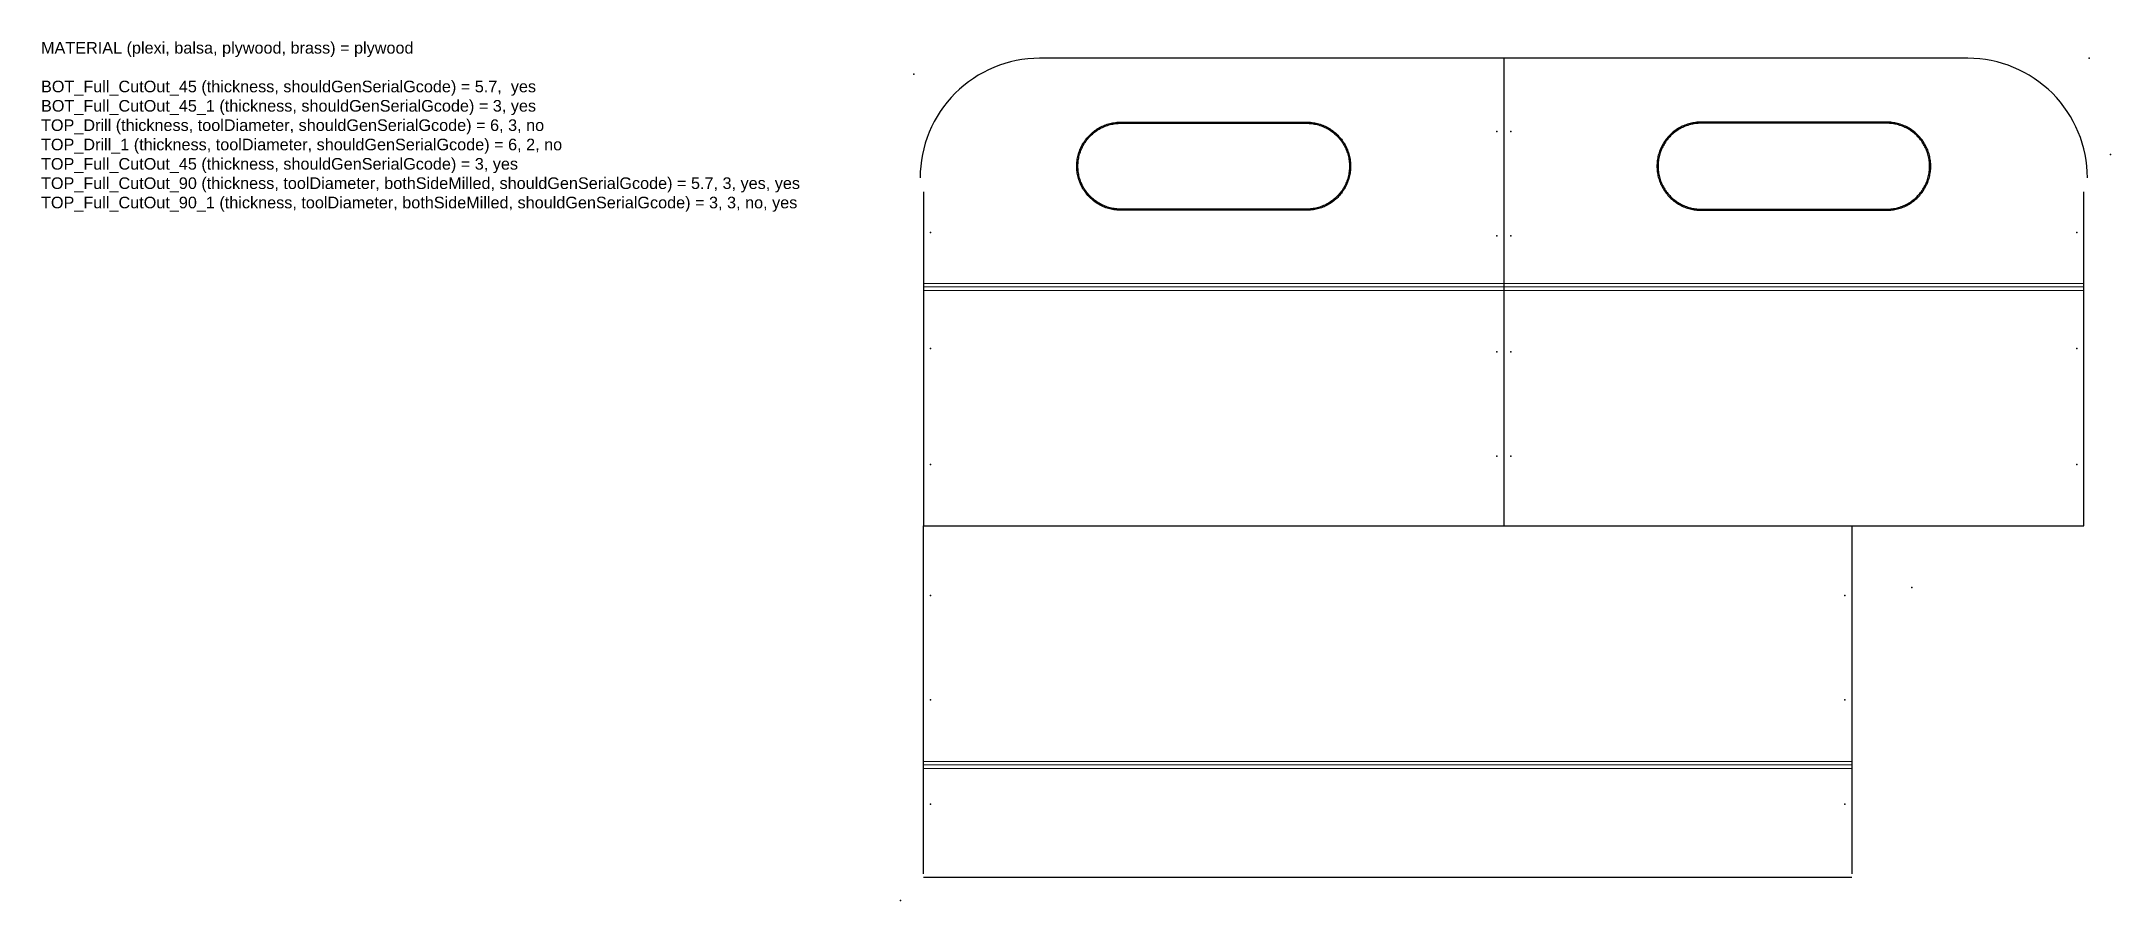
# Model space of a CAD drawing. Header units: millimetres. Extents: x 385 to 1277, y 83 to 453.
import ezdxf

# ---------------------------------------------------------------- set-up
doc = ezdxf.new("R2010")
doc.units = ezdxf.units.MM
for name, color, linetype in [('BOT_Full_CutOut_45', 3, 'Continuous'), ('BOT_Full_CutOut_45_1', 3, 'Continuous'), ('TOP_Drill', 1, 'Continuous'), ('TOP_Drill_1', 1, 'Continuous'), ('TOP_Full_CutOut_45', 5, 'Continuous'), ('TOP_Full_CutOut_90', 7, 'Continuous')]:
    doc.layers.add(name, color=color, linetype=linetype)
doc.layers.add('TOP_Full_CutOut_90_1', color=7, linetype='Continuous', lineweight=18)
doc.styles.get("Standard").update_dxf_attribs({"font": 'txt.shx'})

msp = doc.modelspace()

# ---------------------------------------------------------------- linework, layer by layer
at = {"layer": 'BOT_Full_CutOut_45'}
for points in [[(1015.518724, 446.018049), (1015.518724, 244.518049), (1265.518724, 244.518049), (1265.518724, 388.518049)], [(765.518724, 388.518049), (765.518724, 244.518049), (1015.518724, 244.518049)], [(765.518724, 94.518049), (765.518724, 244.518049)], [(1165.518724, 244.518049), (1165.518724, 94.518049)]]:
    msp.add_lwpolyline(points, dxfattribs=at)
at = {"layer": 'BOT_Full_CutOut_45_1'}
for points in [[(849.937632, 381.027363), (849.357112, 381.054739), (848.777739, 381.100337), (848.200083, 381.164111), (847.624716, 381.245997), (847.052205, 381.345916), (846.483115, 381.463769), (845.918008, 381.59944), (845.357441, 381.752793), (844.801968, 381.923679), (844.252136, 382.111929), (843.708489, 382.317356), (843.171562, 382.539758), (842.641887, 382.778916), (842.119985, 383.034593), (841.606371, 383.306537), (841.101553, 383.59448), (840.606028, 383.898138), (840.120286, 384.217211), (839.644806, 384.551384), (839.180057, 384.900327), (838.726499, 385.263696), (838.284577, 385.641132), (837.85473, 386.032264), (837.43738, 386.436704), (837.03294, 386.854054), (836.641808, 387.283901), (836.264372, 387.725822), (835.901003, 388.179381), (835.55206, 388.64413), (835.217887, 389.11961), (834.898814, 389.605352), (834.595156, 390.100876), (834.307213, 390.605694), (834.035268, 391.119308), (833.779591, 391.64121), (833.540433, 392.170886), (833.318031, 392.707812), (833.112604, 393.251459), (832.924354, 393.801291), (832.753468, 394.356764), (832.600115, 394.917331), (832.464444, 395.482439), (832.346591, 396.051529), (832.246672, 396.62404), (832.164785, 397.199407), (832.101012, 397.777062), (832.055414, 398.356435), (832.028037, 398.936955), (832.018909, 399.518048), (832.028037, 400.099142), (832.055414, 400.679661), (832.101012, 401.259035), (832.164785, 401.83669), (832.246672, 402.412057), (832.346591, 402.984568), (832.464444, 403.553658), (832.600114, 404.118765), (832.753468, 404.679332), (832.924354, 405.234806), (833.112603, 405.784637), (833.318031, 406.328285), (833.540433, 406.865211), (833.77959, 407.394887), (834.035268, 407.916789), (834.307212, 408.430402), (834.595155, 408.935221), (834.898813, 409.430745), (835.217886, 409.916487), (835.552059, 410.391967), (835.901002, 410.856716), (836.264371, 411.310275), (836.641807, 411.752196), (837.032939, 412.182044), (837.437379, 412.599393), (837.854729, 413.003834), (838.284576, 413.394965), (838.726498, 413.772401), (839.180056, 414.13577), (839.644805, 414.484714), (840.120285, 414.818886), (840.606027, 415.137959), (841.101551, 415.441617), (841.60637, 415.72956), (842.119983, 416.001505), (842.641885, 416.257182), (843.171561, 416.49634), (843.708487, 416.718742), (844.252135, 416.924169), (844.801966, 417.112419), (845.35744, 417.283304), (845.918007, 417.436658), (846.483114, 417.572329), (847.052204, 417.690181), (847.624715, 417.790101), (848.200082, 417.871987), (848.777737, 417.935761), (849.357111, 417.981359), (849.93763, 418.008735), (850.530505, 418.018049), (930.506942, 418.018049), (931.099817, 418.008735), (931.680337, 417.981359), (932.25971, 417.935761), (932.837365, 417.871987), (933.412732, 417.790101), (933.985243, 417.690181), (934.554333, 417.572329), (935.119441, 417.436658), (935.680008, 417.283304), (936.235481, 417.112419), (936.785313, 416.924169), (937.32896, 416.718742), (937.865886, 416.49634), (938.395562, 416.257182), (938.917464, 416.001505), (939.431078, 415.72956), (939.935896, 415.441617), (940.43142, 415.137959), (940.917162, 414.818886), (941.392642, 414.484714), (941.857391, 414.13577), (942.31095, 413.772401), (942.752871, 413.394965), (943.182719, 413.003834), (943.600069, 412.599393), (944.004509, 412.182044), (944.39564, 411.752196), (944.773076, 411.310275), (945.136445, 410.856716), (945.485389, 410.391967), (945.819561, 409.916487), (946.138634, 409.430745), (946.442292, 408.935221), (946.730235, 408.430402), (947.00218, 407.916789), (947.257857, 407.394887), (947.497015, 406.865211), (947.719417, 406.328285), (947.924844, 405.784637), (948.113093, 405.234806), (948.283979, 404.679332), (948.437333, 404.118765), (948.573003, 403.553658), (948.690856, 402.984568), (948.790775, 402.412057), (948.872662, 401.83669), (948.936436, 401.259035), (948.982033, 400.679661), (949.00941, 400.099142), (949.018539, 399.518048), (949.00941, 398.936955), (948.982033, 398.356435), (948.936436, 397.777062), (948.872662, 397.199407), (948.790775, 396.62404), (948.690856, 396.051529), (948.573003, 395.482439), (948.437333, 394.917331), (948.283979, 394.356764), (948.113093, 393.801291), (947.924843, 393.251459), (947.719416, 392.707812), (947.497014, 392.170886), (947.257856, 391.64121), (947.002179, 391.119308), (946.730235, 390.605694), (946.442291, 390.100876), (946.138634, 389.605352), (945.819561, 389.11961), (945.485388, 388.64413), (945.136445, 388.179381), (944.773075, 387.725822), (944.395639, 387.283901), (944.004508, 386.854054), (943.600068, 386.436704), (943.182718, 386.032264), (942.75287, 385.641132), (942.310949, 385.263696), (941.85739, 384.900327), (941.392641, 384.551384), (940.917161, 384.217211), (940.431419, 383.898138), (939.935895, 383.59448), (939.431076, 383.306537), (938.917463, 383.034593), (938.395561, 382.778916), (937.865885, 382.539758), (937.328959, 382.317356), (936.785311, 382.111929), (936.23548, 381.923679), (935.680006, 381.752793), (935.119439, 381.59944), (934.554332, 381.463769), (933.985242, 381.345916), (933.412731, 381.245997), (932.837364, 381.164111), (932.259709, 381.100337), (931.680335, 381.054739), (931.099816, 381.027363), (930.506941, 381.018049), (850.530506, 381.018049)], [(1181.099816, 381.027363), (1181.680336, 381.05474), (1182.259709, 381.100337), (1182.837364, 381.164111), (1183.412731, 381.245998), (1183.985242, 381.345917), (1184.554332, 381.46377), (1185.11944, 381.59944), (1185.680007, 381.752794), (1186.23548, 381.92368), (1186.785312, 382.111929), (1187.328959, 382.317356), (1187.865885, 382.539758), (1188.395561, 382.778916), (1188.917463, 383.034593), (1189.431077, 383.306537), (1189.935895, 383.594481), (1190.43142, 383.898138), (1190.917162, 384.217211), (1191.392642, 384.551384), (1191.85739, 384.900327), (1192.310949, 385.263696), (1192.75287, 385.641133), (1193.182718, 386.032264), (1193.600068, 386.436704), (1194.004508, 386.854054), (1194.395639, 387.283902), (1194.773076, 387.725823), (1195.136445, 388.179382), (1195.485388, 388.64413), (1195.819561, 389.11961), (1196.138634, 389.605352), (1196.442292, 390.100877), (1196.730235, 390.605695), (1197.002179, 391.119308), (1197.257857, 391.641211), (1197.497014, 392.170886), (1197.719417, 392.707813), (1197.924844, 393.25146), (1198.113093, 393.801291), (1198.283979, 394.356765), (1198.437333, 394.917332), (1198.573003, 395.482439), (1198.690856, 396.051529), (1198.790775, 396.62404), (1198.872662, 397.199407), (1198.936436, 397.777062), (1198.982034, 398.356436), (1199.00941, 398.936956), (1199.018539, 399.518049), (1199.00941, 400.099142), (1198.982034, 400.679662), (1198.936436, 401.259035), (1198.872662, 401.83669), (1198.790776, 402.412057), (1198.690856, 402.984568), (1198.573004, 403.553658), (1198.437333, 404.118766), (1198.28398, 404.679333), (1198.113094, 405.234806), (1197.924844, 405.784638), (1197.719417, 406.328285), (1197.497015, 406.865211), (1197.257857, 407.394887), (1197.00218, 407.916789), (1196.730236, 408.430403), (1196.442292, 408.935221), (1196.138635, 409.430746), (1195.819562, 409.916488), (1195.485389, 410.391967), (1195.136446, 410.856716), (1194.773077, 411.310275), (1194.39564, 411.752196), (1194.004509, 412.182044), (1193.600069, 412.599394), (1193.182719, 413.003834), (1192.752871, 413.394965), (1192.31095, 413.772402), (1191.857391, 414.135771), (1191.392643, 414.484714), (1190.917163, 414.818887), (1190.431421, 415.13796), (1189.935896, 415.441618), (1189.431078, 415.729561), (1188.917464, 416.001505), (1188.395562, 416.257182), (1187.865887, 416.49634), (1187.32896, 416.718742), (1186.785313, 416.924169), (1186.235481, 417.112419), (1185.680008, 417.283305), (1185.119441, 417.436659), (1184.554334, 417.572329), (1183.985244, 417.690182), (1183.412733, 417.790101), (1182.837366, 417.871988), (1182.25971, 417.935762), (1181.680337, 417.981359), (1181.099817, 418.008736), (1180.506943, 418.018049), (1100.530505, 418.018049), (1099.937631, 418.008736), (1099.357111, 417.981359), (1098.777738, 417.935762), (1098.200082, 417.871988), (1097.624715, 417.790101), (1097.052204, 417.690182), (1096.483114, 417.572329), (1095.918007, 417.436659), (1095.35744, 417.283305), (1094.801967, 417.112419), (1094.252135, 416.924169), (1093.708488, 416.718742), (1093.171561, 416.49634), (1092.641886, 416.257182), (1092.119984, 416.001505), (1091.60637, 415.729561), (1091.101552, 415.441618), (1090.606027, 415.13796), (1090.120285, 414.818887), (1089.644805, 414.484714), (1089.180057, 414.135771), (1088.726498, 413.772402), (1088.284577, 413.394965), (1087.854729, 413.003834), (1087.437379, 412.599394), (1087.032939, 412.182044), (1086.641808, 411.752196), (1086.264371, 411.310275), (1085.901002, 410.856716), (1085.552059, 410.391967), (1085.217886, 409.916488), (1084.898813, 409.430746), (1084.595156, 408.935221), (1084.307212, 408.430403), (1084.035268, 407.916789), (1083.779591, 407.394887), (1083.540433, 406.865211), (1083.318031, 406.328285), (1083.112604, 405.784638), (1082.924354, 405.234806), (1082.753468, 404.679333), (1082.600115, 404.118766), (1082.464444, 403.553658), (1082.346592, 402.984568), (1082.246672, 402.412057), (1082.164786, 401.83669), (1082.101012, 401.259035), (1082.055414, 400.679662), (1082.028038, 400.099142), (1082.018909, 399.518049), (1082.028038, 398.936956), (1082.055414, 398.356436), (1082.101012, 397.777062), (1082.164786, 397.199407), (1082.246673, 396.62404), (1082.346592, 396.051529), (1082.464445, 395.482439), (1082.600115, 394.917332), (1082.753469, 394.356765), (1082.924355, 393.801291), (1083.112604, 393.25146), (1083.318031, 392.707813), (1083.540434, 392.170886), (1083.779591, 391.641211), (1084.035269, 391.119308), (1084.307213, 390.605695), (1084.595156, 390.100877), (1084.898814, 389.605352), (1085.217887, 389.11961), (1085.55206, 388.64413), (1085.901003, 388.179382), (1086.264372, 387.725823), (1086.641809, 387.283902), (1087.03294, 386.854054), (1087.43738, 386.436704), (1087.85473, 386.032264), (1088.284578, 385.641133), (1088.726499, 385.263696), (1089.180058, 384.900327), (1089.644807, 384.551384), (1090.120286, 384.217211), (1090.606028, 383.898138), (1091.101553, 383.594481), (1091.606371, 383.306537), (1092.119985, 383.034593), (1092.641887, 382.778916), (1093.171563, 382.539758), (1093.708489, 382.317356), (1094.252136, 382.111929), (1094.801968, 381.92368), (1095.357441, 381.752794), (1095.918008, 381.59944), (1096.483116, 381.46377), (1097.052206, 381.345917), (1097.624717, 381.245998), (1098.200084, 381.164111), (1098.777739, 381.100337), (1099.357112, 381.05474), (1099.937632, 381.027363), (1100.530507, 381.018049), (1180.506941, 381.018049)]]:
    msp.add_lwpolyline(points, close=True, dxfattribs=at)
at = {"layer": 'TOP_Drill'}
for p in [(1267.721843, 446.018049), (761.311513, 439.128284), (1277.018724, 404.518049), (1191.406314, 218.021239), (755.518724, 83.018049)]:
    msp.add_point(p, dxfattribs=at)
at = {"layer": 'TOP_Drill_1'}
for p in [(1012.518724, 414.518049), (1018.518724, 414.518049), (768.518724, 371.018049), (1012.518724, 369.518049), (1018.518724, 369.518049), (1262.518724, 371.018049), (768.518724, 321.018049), (1262.518724, 321.018049), (1012.518724, 319.518049), (1018.518724, 319.518049), (768.518724, 271.018049), (1012.518724, 274.518049), (1018.518724, 274.518049), (1262.518724, 271.018049), (768.518724, 214.518049), (1162.518724, 214.518049), (768.518724, 169.518049), (1162.518724, 169.518049), (768.518724, 124.518049), (1162.518724, 124.518049)]:
    msp.add_point(p, dxfattribs=at)
at = {"layer": 'TOP_Full_CutOut_45'}
for points in [[(849.921925, 380.527548), (849.325713, 380.555664), (848.730679, 380.602494), (848.137409, 380.667992), (847.546489, 380.752092), (846.958503, 380.854712), (846.37403, 380.975751), (845.793648, 381.115088), (845.217928, 381.272587), (844.64744, 381.448092), (844.082746, 381.64143), (843.524404, 381.85241), (842.972964, 382.080824), (842.428971, 382.326446), (841.892961, 382.589034), (841.365464, 382.86833), (840.847001, 383.164056), (840.338082, 383.475922), (839.83921, 383.80362), (839.350877, 384.146825), (838.873566, 384.505201), (838.407747, 384.878392), (837.953881, 385.266031), (837.512414, 385.667734), (837.083783, 386.083107), (836.66841, 386.511738), (836.266707, 386.953204), (835.879068, 387.407071), (835.505877, 387.87289), (835.147501, 388.350201), (834.804295, 388.838533), (834.476598, 389.337405), (834.164732, 389.846324), (833.869005, 390.364788), (833.58971, 390.892285), (833.327122, 391.428294), (833.081499, 391.972287), (832.853085, 392.523727), (832.642105, 393.08207), (832.448767, 393.646763), (832.273262, 394.217252), (832.115763, 394.792971), (831.976426, 395.373354), (831.855387, 395.957826), (831.752767, 396.545813), (831.668667, 397.136732), (831.603169, 397.730002), (831.556339, 398.325036), (831.528222, 398.921248), (831.518847, 399.518048), (831.528222, 400.114849), (831.556339, 400.711061), (831.603169, 401.306095), (831.668667, 401.899364), (831.752767, 402.490284), (831.855387, 403.07827), (831.976425, 403.662743), (832.115763, 404.243126), (832.273262, 404.818845), (832.448767, 405.389333), (832.642105, 405.954027), (832.853085, 406.51237), (833.081499, 407.06381), (833.327121, 407.607803), (833.589709, 408.143812), (833.869005, 408.671309), (834.164731, 409.189773), (834.476597, 409.698692), (834.804295, 410.197564), (835.1475, 410.685896), (835.505876, 411.163207), (835.879067, 411.629026), (836.266706, 412.082893), (836.668409, 412.524359), (837.083782, 412.95299), (837.512413, 413.368363), (837.95388, 413.770067), (838.407746, 414.157705), (838.873565, 414.530897), (839.350876, 414.889272), (839.839209, 415.232478), (840.33808, 415.560175), (840.846999, 415.872041), (841.365463, 416.167768), (841.89296, 416.447063), (842.428969, 416.709651), (842.972963, 416.955274), (843.524402, 417.183688), (844.082745, 417.394668), (844.647439, 417.588005), (845.217927, 417.763511), (845.793646, 417.92101), (846.374029, 418.060347), (846.958502, 418.181386), (847.546488, 418.284006), (848.137408, 418.368106), (848.730677, 418.433604), (849.325712, 418.480434), (849.921923, 418.50855), (850.526578, 418.518049), (930.51087, 418.518049), (931.115524, 418.50855), (931.711736, 418.480434), (932.30677, 418.433604), (932.90004, 418.368106), (933.490959, 418.284006), (934.078946, 418.181386), (934.663418, 418.060347), (935.243801, 417.92101), (935.81952, 417.763511), (936.390009, 417.588005), (936.954703, 417.394668), (937.513045, 417.183688), (938.064485, 416.955274), (938.608478, 416.709651), (939.144487, 416.447063), (939.671984, 416.167768), (940.190448, 415.872041), (940.699367, 415.560175), (941.198239, 415.232478), (941.686571, 414.889272), (942.163882, 414.530897), (942.629701, 414.157705), (943.083568, 413.770067), (943.525034, 413.368363), (943.953666, 412.95299), (944.369038, 412.524359), (944.770742, 412.082893), (945.15838, 411.629026), (945.531572, 411.163207), (945.889947, 410.685896), (946.233153, 410.197564), (946.56085, 409.698692), (946.872716, 409.189773), (947.168443, 408.671309), (947.447738, 408.143812), (947.710326, 407.607803), (947.955949, 407.06381), (948.184362, 406.51237), (948.395342, 405.954027), (948.58868, 405.389333), (948.764185, 404.818845), (948.921684, 404.243126), (949.061022, 403.662743), (949.18206, 403.07827), (949.28468, 402.490284), (949.368781, 401.899364), (949.434278, 401.306095), (949.481108, 400.711061), (949.509225, 400.114849), (949.5186, 399.518048), (949.509225, 398.921248), (949.481108, 398.325036), (949.434278, 397.730002), (949.368781, 397.136732), (949.28468, 396.545813), (949.18206, 395.957826), (949.061022, 395.373354), (948.921684, 394.792971), (948.764185, 394.217252), (948.58868, 393.646763), (948.395342, 393.08207), (948.184362, 392.523727), (947.955948, 391.972287), (947.710326, 391.428294), (947.447737, 390.892285), (947.168442, 390.364788), (946.872716, 389.846324), (946.56085, 389.337405), (946.233152, 388.838533), (945.889946, 388.350201), (945.531571, 387.87289), (945.15838, 387.407071), (944.770741, 386.953204), (944.369037, 386.511738), (943.953665, 386.083107), (943.525033, 385.667734), (943.083567, 385.266031), (942.6297, 384.878392), (942.163881, 384.505201), (941.68657, 384.146825), (941.198238, 383.80362), (940.699366, 383.475922), (940.190447, 383.164056), (939.671983, 382.86833), (939.144486, 382.589034), (938.608477, 382.326446), (938.064483, 382.080824), (937.513044, 381.85241), (936.954701, 381.64143), (936.390007, 381.448092), (935.819519, 381.272587), (935.2438, 381.115088), (934.663417, 380.975751), (934.078944, 380.854712), (933.490958, 380.752092), (932.900038, 380.667992), (932.306769, 380.602494), (931.711734, 380.555664), (931.115523, 380.527548), (930.510868, 380.518049), (850.526579, 380.518049)], [(1181.099816, 381.027363), (1181.680336, 381.05474), (1182.259709, 381.100337), (1182.837364, 381.164111), (1183.412731, 381.245998), (1183.985242, 381.345917), (1184.554332, 381.46377), (1185.11944, 381.59944), (1185.680007, 381.752794), (1186.23548, 381.92368), (1186.785312, 382.111929), (1187.328959, 382.317356), (1187.865885, 382.539758), (1188.395561, 382.778916), (1188.917463, 383.034593), (1189.431077, 383.306537), (1189.935895, 383.594481), (1190.43142, 383.898138), (1190.917162, 384.217211), (1191.392642, 384.551384), (1191.85739, 384.900327), (1192.310949, 385.263696), (1192.75287, 385.641133), (1193.182718, 386.032264), (1193.600068, 386.436704), (1194.004508, 386.854054), (1194.395639, 387.283902), (1194.773076, 387.725823), (1195.136445, 388.179382), (1195.485388, 388.64413), (1195.819561, 389.11961), (1196.138634, 389.605352), (1196.442292, 390.100877), (1196.730235, 390.605695), (1197.002179, 391.119308), (1197.257857, 391.641211), (1197.497014, 392.170886), (1197.719417, 392.707813), (1197.924844, 393.25146), (1198.113093, 393.801291), (1198.283979, 394.356765), (1198.437333, 394.917332), (1198.573003, 395.482439), (1198.690856, 396.051529), (1198.790775, 396.62404), (1198.872662, 397.199407), (1198.936436, 397.777062), (1198.982034, 398.356436), (1199.00941, 398.936956), (1199.018539, 399.518049), (1199.00941, 400.099142), (1198.982034, 400.679662), (1198.936436, 401.259035), (1198.872662, 401.83669), (1198.790776, 402.412057), (1198.690856, 402.984568), (1198.573004, 403.553658), (1198.437333, 404.118766), (1198.28398, 404.679333), (1198.113094, 405.234806), (1197.924844, 405.784638), (1197.719417, 406.328285), (1197.497015, 406.865211), (1197.257857, 407.394887), (1197.00218, 407.916789), (1196.730236, 408.430403), (1196.442292, 408.935221), (1196.138635, 409.430746), (1195.819562, 409.916488), (1195.485389, 410.391967), (1195.136446, 410.856716), (1194.773077, 411.310275), (1194.39564, 411.752196), (1194.004509, 412.182044), (1193.600069, 412.599394), (1193.182719, 413.003834), (1192.752871, 413.394965), (1192.31095, 413.772402), (1191.857391, 414.135771), (1191.392643, 414.484714), (1190.917163, 414.818887), (1190.431421, 415.13796), (1189.935896, 415.441618), (1189.431078, 415.729561), (1188.917464, 416.001505), (1188.395562, 416.257182), (1187.865887, 416.49634), (1187.32896, 416.718742), (1186.785313, 416.924169), (1186.235481, 417.112419), (1185.680008, 417.283305), (1185.119441, 417.436659), (1184.554334, 417.572329), (1183.985244, 417.690182), (1183.412733, 417.790101), (1182.837366, 417.871988), (1182.25971, 417.935762), (1181.680337, 417.981359), (1181.099817, 418.008736), (1180.506943, 418.018049), (1100.530505, 418.018049), (1099.937631, 418.008736), (1099.357111, 417.981359), (1098.777738, 417.935762), (1098.200082, 417.871988), (1097.624715, 417.790101), (1097.052204, 417.690182), (1096.483114, 417.572329), (1095.918007, 417.436659), (1095.35744, 417.283305), (1094.801967, 417.112419), (1094.252135, 416.924169), (1093.708488, 416.718742), (1093.171561, 416.49634), (1092.641886, 416.257182), (1092.119984, 416.001505), (1091.60637, 415.729561), (1091.101552, 415.441618), (1090.606027, 415.13796), (1090.120285, 414.818887), (1089.644805, 414.484714), (1089.180057, 414.135771), (1088.726498, 413.772402), (1088.284577, 413.394965), (1087.854729, 413.003834), (1087.437379, 412.599394), (1087.032939, 412.182044), (1086.641808, 411.752196), (1086.264371, 411.310275), (1085.901002, 410.856716), (1085.552059, 410.391967), (1085.217886, 409.916488), (1084.898813, 409.430746), (1084.595156, 408.935221), (1084.307212, 408.430403), (1084.035268, 407.916789), (1083.779591, 407.394887), (1083.540433, 406.865211), (1083.318031, 406.328285), (1083.112604, 405.784638), (1082.924354, 405.234806), (1082.753468, 404.679333), (1082.600115, 404.118766), (1082.464444, 403.553658), (1082.346592, 402.984568), (1082.246672, 402.412057), (1082.164786, 401.83669), (1082.101012, 401.259035), (1082.055414, 400.679662), (1082.028038, 400.099142), (1082.018909, 399.518049), (1082.028038, 398.936956), (1082.055414, 398.356436), (1082.101012, 397.777062), (1082.164786, 397.199407), (1082.246673, 396.62404), (1082.346592, 396.051529), (1082.464445, 395.482439), (1082.600115, 394.917332), (1082.753469, 394.356765), (1082.924355, 393.801291), (1083.112604, 393.25146), (1083.318031, 392.707813), (1083.540434, 392.170886), (1083.779591, 391.641211), (1084.035269, 391.119308), (1084.307213, 390.605695), (1084.595156, 390.100877), (1084.898814, 389.605352), (1085.217887, 389.11961), (1085.55206, 388.64413), (1085.901003, 388.179382), (1086.264372, 387.725823), (1086.641809, 387.283902), (1087.03294, 386.854054), (1087.43738, 386.436704), (1087.85473, 386.032264), (1088.284578, 385.641133), (1088.726499, 385.263696), (1089.180058, 384.900327), (1089.644807, 384.551384), (1090.120286, 384.217211), (1090.606028, 383.898138), (1091.101553, 383.594481), (1091.606371, 383.306537), (1092.119985, 383.034593), (1092.641887, 382.778916), (1093.171563, 382.539758), (1093.708489, 382.317356), (1094.252136, 382.111929), (1094.801968, 381.92368), (1095.357441, 381.752794), (1095.918008, 381.59944), (1096.483116, 381.46377), (1097.052206, 381.345917), (1097.624717, 381.245998), (1098.200084, 381.164111), (1098.777739, 381.100337), (1099.357112, 381.05474), (1099.937632, 381.027363), (1100.530507, 381.018049), (1180.506941, 381.018049)]]:
    msp.add_lwpolyline(points, close=True, dxfattribs=at)
at = {"layer": 'TOP_Full_CutOut_90'}
msp.add_lwpolyline([(1267.018724, 394.518049, 0.414214), (1215.518724, 446.018049), (1015.518724, 446.018049), (815.518724, 446.018049, 0.414214), (764.018724, 394.518049)], format="xyb", dxfattribs=at)
for points in [[(849.937632, 381.027363), (849.357112, 381.054739), (848.777739, 381.100337), (848.200083, 381.164111), (847.624716, 381.245997), (847.052205, 381.345916), (846.483115, 381.463769), (845.918008, 381.59944), (845.357441, 381.752793), (844.801968, 381.923679), (844.252136, 382.111929), (843.708489, 382.317356), (843.171562, 382.539758), (842.641887, 382.778916), (842.119985, 383.034593), (841.606371, 383.306537), (841.101553, 383.59448), (840.606028, 383.898138), (840.120286, 384.217211), (839.644806, 384.551384), (839.180057, 384.900327), (838.726499, 385.263696), (838.284577, 385.641132), (837.85473, 386.032264), (837.43738, 386.436704), (837.03294, 386.854054), (836.641808, 387.283901), (836.264372, 387.725822), (835.901003, 388.179381), (835.55206, 388.64413), (835.217887, 389.11961), (834.898814, 389.605352), (834.595156, 390.100876), (834.307213, 390.605694), (834.035268, 391.119308), (833.779591, 391.64121), (833.540433, 392.170886), (833.318031, 392.707812), (833.112604, 393.251459), (832.924354, 393.801291), (832.753468, 394.356764), (832.600115, 394.917331), (832.464444, 395.482439), (832.346591, 396.051529), (832.246672, 396.62404), (832.164785, 397.199407), (832.101012, 397.777062), (832.055414, 398.356435), (832.028037, 398.936955), (832.018909, 399.518048), (832.028037, 400.099142), (832.055414, 400.679661), (832.101012, 401.259035), (832.164785, 401.83669), (832.246672, 402.412057), (832.346591, 402.984568), (832.464444, 403.553658), (832.600114, 404.118765), (832.753468, 404.679332), (832.924354, 405.234806), (833.112603, 405.784637), (833.318031, 406.328285), (833.540433, 406.865211), (833.77959, 407.394887), (834.035268, 407.916789), (834.307212, 408.430402), (834.595155, 408.935221), (834.898813, 409.430745), (835.217886, 409.916487), (835.552059, 410.391967), (835.901002, 410.856716), (836.264371, 411.310275), (836.641807, 411.752196), (837.032939, 412.182044), (837.437379, 412.599393), (837.854729, 413.003834), (838.284576, 413.394965), (838.726498, 413.772401), (839.180056, 414.13577), (839.644805, 414.484714), (840.120285, 414.818886), (840.606027, 415.137959), (841.101551, 415.441617), (841.60637, 415.72956), (842.119983, 416.001505), (842.641885, 416.257182), (843.171561, 416.49634), (843.708487, 416.718742), (844.252135, 416.924169), (844.801966, 417.112419), (845.35744, 417.283304), (845.918007, 417.436658), (846.483114, 417.572329), (847.052204, 417.690181), (847.624715, 417.790101), (848.200082, 417.871987), (848.777737, 417.935761), (849.357111, 417.981359), (849.93763, 418.008735), (850.530505, 418.018049), (930.506942, 418.018049), (931.099817, 418.008735), (931.680337, 417.981359), (932.25971, 417.935761), (932.837365, 417.871987), (933.412732, 417.790101), (933.985243, 417.690181), (934.554333, 417.572329), (935.119441, 417.436658), (935.680008, 417.283304), (936.235481, 417.112419), (936.785313, 416.924169), (937.32896, 416.718742), (937.865886, 416.49634), (938.395562, 416.257182), (938.917464, 416.001505), (939.431078, 415.72956), (939.935896, 415.441617), (940.43142, 415.137959), (940.917162, 414.818886), (941.392642, 414.484714), (941.857391, 414.13577), (942.31095, 413.772401), (942.752871, 413.394965), (943.182719, 413.003834), (943.600069, 412.599393), (944.004509, 412.182044), (944.39564, 411.752196), (944.773076, 411.310275), (945.136445, 410.856716), (945.485389, 410.391967), (945.819561, 409.916487), (946.138634, 409.430745), (946.442292, 408.935221), (946.730235, 408.430402), (947.00218, 407.916789), (947.257857, 407.394887), (947.497015, 406.865211), (947.719417, 406.328285), (947.924844, 405.784637), (948.113093, 405.234806), (948.283979, 404.679332), (948.437333, 404.118765), (948.573003, 403.553658), (948.690856, 402.984568), (948.790775, 402.412057), (948.872662, 401.83669), (948.936436, 401.259035), (948.982033, 400.679661), (949.00941, 400.099142), (949.018539, 399.518048), (949.00941, 398.936955), (948.982033, 398.356435), (948.936436, 397.777062), (948.872662, 397.199407), (948.790775, 396.62404), (948.690856, 396.051529), (948.573003, 395.482439), (948.437333, 394.917331), (948.283979, 394.356764), (948.113093, 393.801291), (947.924843, 393.251459), (947.719416, 392.707812), (947.497014, 392.170886), (947.257856, 391.64121), (947.002179, 391.119308), (946.730235, 390.605694), (946.442291, 390.100876), (946.138634, 389.605352), (945.819561, 389.11961), (945.485388, 388.64413), (945.136445, 388.179381), (944.773075, 387.725822), (944.395639, 387.283901), (944.004508, 386.854054), (943.600068, 386.436704), (943.182718, 386.032264), (942.75287, 385.641132), (942.310949, 385.263696), (941.85739, 384.900327), (941.392641, 384.551384), (940.917161, 384.217211), (940.431419, 383.898138), (939.935895, 383.59448), (939.431076, 383.306537), (938.917463, 383.034593), (938.395561, 382.778916), (937.865885, 382.539758), (937.328959, 382.317356), (936.785311, 382.111929), (936.23548, 381.923679), (935.680006, 381.752793), (935.119439, 381.59944), (934.554332, 381.463769), (933.985242, 381.345916), (933.412731, 381.245997), (932.837364, 381.164111), (932.259709, 381.100337), (931.680335, 381.054739), (931.099816, 381.027363), (930.506941, 381.018049), (850.530506, 381.018049)], [(1181.115523, 380.527548), (1181.711735, 380.555665), (1182.306769, 380.602495), (1182.900039, 380.667992), (1183.490958, 380.752093), (1184.078945, 380.854713), (1184.663417, 380.975751), (1185.2438, 381.115089), (1185.819519, 381.272588), (1186.390008, 381.448093), (1186.954702, 381.64143), (1187.513044, 381.85241), (1188.064484, 382.080824), (1188.608477, 382.326447), (1189.144486, 382.589035), (1189.671983, 382.86833), (1190.190447, 383.164057), (1190.699366, 383.475922), (1191.198238, 383.80362), (1191.68657, 384.146826), (1192.163882, 384.505201), (1192.6297, 384.878392), (1193.083567, 385.266031), (1193.525034, 385.667735), (1193.953665, 386.083107), (1194.369037, 386.511738), (1194.770741, 386.953205), (1195.15838, 387.407071), (1195.531571, 387.87289), (1195.889947, 388.350201), (1196.233152, 388.838534), (1196.56085, 389.337406), (1196.872716, 389.846325), (1197.168442, 390.364788), (1197.447738, 390.892285), (1197.710326, 391.428295), (1197.955948, 391.972288), (1198.184362, 392.523728), (1198.395342, 393.08207), (1198.58868, 393.646764), (1198.764185, 394.217252), (1198.921684, 394.792971), (1199.061022, 395.373354), (1199.18206, 395.957827), (1199.284681, 396.545813), (1199.368781, 397.136733), (1199.434278, 397.730002), (1199.481109, 398.325037), (1199.509225, 398.921248), (1199.518601, 399.518049), (1199.509225, 400.114849), (1199.481109, 400.711061), (1199.434279, 401.306095), (1199.368781, 401.899365), (1199.284681, 402.490284), (1199.182061, 403.078271), (1199.061022, 403.662744), (1198.921685, 404.243126), (1198.764186, 404.818845), (1198.588681, 405.389334), (1198.395343, 405.954028), (1198.184363, 406.51237), (1197.955949, 407.06381), (1197.710327, 407.607803), (1197.447738, 408.143812), (1197.168443, 408.671309), (1196.872717, 409.189773), (1196.560851, 409.698692), (1196.233153, 410.197564), (1195.889947, 410.685896), (1195.531572, 411.163208), (1195.158381, 411.629026), (1194.770742, 412.082893), (1194.369038, 412.52436), (1193.953666, 412.952991), (1193.525035, 413.368363), (1193.083568, 413.770067), (1192.629701, 414.157706), (1192.163883, 414.530897), (1191.686572, 414.889272), (1191.198239, 415.232478), (1190.699367, 415.560176), (1190.190448, 415.872042), (1189.671985, 416.167768), (1189.144488, 416.447063), (1188.608478, 416.709652), (1188.064485, 416.955274), (1187.513045, 417.183688), (1186.954703, 417.394668), (1186.390009, 417.588006), (1185.819521, 417.763511), (1185.243801, 417.92101), (1184.663419, 418.060347), (1184.078946, 418.181386), (1183.49096, 418.284006), (1182.90004, 418.368106), (1182.30677, 418.433604), (1181.711736, 418.480434), (1181.115525, 418.508551), (1180.51087, 418.518049), (1100.526578, 418.518049), (1099.921923, 418.508551), (1099.325712, 418.480434), (1098.730678, 418.433604), (1098.137408, 418.368106), (1097.546488, 418.284006), (1096.958502, 418.181386), (1096.374029, 418.060347), (1095.793647, 417.92101), (1095.217927, 417.763511), (1094.647439, 417.588006), (1094.082745, 417.394668), (1093.524403, 417.183688), (1092.972963, 416.955274), (1092.42897, 416.709652), (1091.89296, 416.447063), (1091.365463, 416.167768), (1090.847, 415.872042), (1090.338081, 415.560176), (1089.839209, 415.232478), (1089.350877, 414.889272), (1088.873565, 414.530897), (1088.407747, 414.157706), (1087.95388, 413.770067), (1087.512413, 413.368363), (1087.083782, 412.952991), (1086.66841, 412.52436), (1086.266706, 412.082893), (1085.879067, 411.629026), (1085.505876, 411.163208), (1085.147501, 410.685896), (1084.804295, 410.197564), (1084.476597, 409.698692), (1084.164731, 409.189773), (1083.869005, 408.671309), (1083.58971, 408.143812), (1083.327121, 407.607803), (1083.081499, 407.06381), (1082.853085, 406.51237), (1082.642105, 405.954028), (1082.448767, 405.389334), (1082.273262, 404.818845), (1082.115763, 404.243126), (1081.976426, 403.662744), (1081.855387, 403.078271), (1081.752767, 402.490284), (1081.668667, 401.899365), (1081.603169, 401.306095), (1081.556339, 400.711061), (1081.528223, 400.114849), (1081.518847, 399.518049), (1081.528223, 398.921248), (1081.556339, 398.325037), (1081.60317, 397.730002), (1081.668667, 397.136733), (1081.752768, 396.545813), (1081.855388, 395.957827), (1081.976426, 395.373354), (1082.115764, 394.792971), (1082.273263, 394.217252), (1082.448768, 393.646764), (1082.642106, 393.08207), (1082.853086, 392.523728), (1083.0815, 391.972288), (1083.327122, 391.428295), (1083.58971, 390.892285), (1083.869006, 390.364788), (1084.164732, 389.846325), (1084.476598, 389.337406), (1084.804296, 388.838534), (1085.147502, 388.350201), (1085.505877, 387.87289), (1085.879068, 387.407071), (1086.266707, 386.953205), (1086.668411, 386.511738), (1087.083783, 386.083107), (1087.512414, 385.667735), (1087.953881, 385.266031), (1088.407748, 384.878392), (1088.873567, 384.505201), (1089.350878, 384.146826), (1089.83921, 383.80362), (1090.338082, 383.475922), (1090.847001, 383.164057), (1091.365465, 382.86833), (1091.892962, 382.589035), (1092.428971, 382.326447), (1092.972964, 382.080824), (1093.524404, 381.85241), (1094.082747, 381.64143), (1094.64744, 381.448093), (1095.217929, 381.272588), (1095.793648, 381.115089), (1096.374031, 380.975751), (1096.958503, 380.854713), (1097.54649, 380.752093), (1098.137409, 380.667992), (1098.730679, 380.602495), (1099.325713, 380.555665), (1099.921925, 380.527548), (1100.52658, 380.518049), (1180.510868, 380.518049)]]:
    msp.add_lwpolyline(points, close=True, dxfattribs=at)
msp.add_lwpolyline([(1165.518724, 93.018049), (765.518724, 93.018049)], dxfattribs=at)
at = {"layer": 'TOP_Full_CutOut_90_1'}
for points in [[(765.518724, 346.018065), (1015.518724, 346.018065), (1265.518724, 346.018065), (1265.518724, 347.518065), (1015.518724, 347.518065), (765.518724, 347.518065), (765.518724, 349.018065), (1015.518724, 349.018065), (1265.518724, 349.018065)], [(765.518724, 140.018033), (1165.518724, 140.018033), (1165.518724, 141.518033), (765.518724, 141.518033), (765.518724, 143.018033), (1165.518724, 143.018033)]]:
    msp.add_lwpolyline(points, dxfattribs=at)

# ---------------------------------------------------------------- texts
at = {"insert": (385.19686, 453.049452), "char_height": 5, "width": 378.90625, "attachment_point": 1}
msp.add_mtext('{\\f@Arial Unicode MS|b0|i0|c238|p34;MATERIAL (plexi, balsa, plywood, brass) = plywood^J^JBOT_Full_CutOut_45 (thickness, shouldGenSerialGcode) = 5.7,  yes^JBOT_Full_CutOut_45_1 (thickness, shouldGenSerialGcode) = 3, yes^JTOP_Drill (thickness, toolDiameter, shouldGenSerialGcode) = 6, 3, no^JTOP_Drill_1 (thickness, toolDiameter, shouldGenSerialGcode) = 6, 2, no^JTOP_Full_CutOut_45 (thickness, shouldGenSerialGcode) = 3, yes^JTOP_Full_CutOut_90 (thickness, toolDiameter, bothSideMilled, shouldGenSerialGcode) = 5.7, 3, yes, yes^JTOP_Full_CutOut_90_1 (thickness, toolDiameter, bothSideMilled, shouldGenSerialGcode) = 3, 3, no, yes}', dxfattribs=at)

doc.saveas('drawing.dxf')
